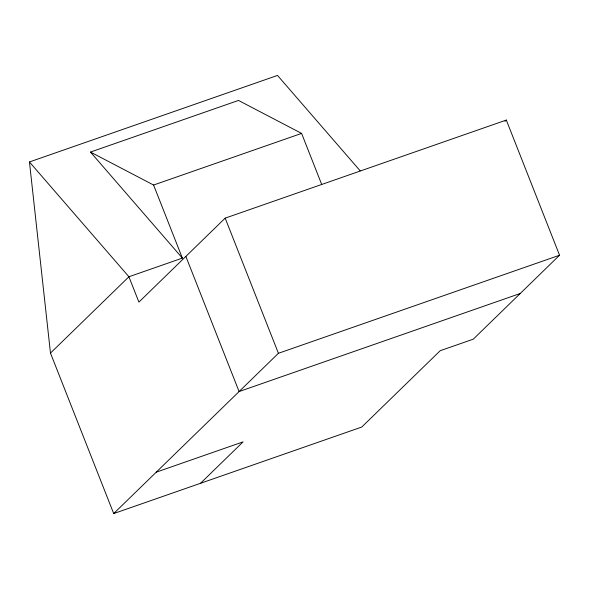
<?xml version="1.0" encoding="UTF-8"?>
<svg xmlns="http://www.w3.org/2000/svg" width="589" height="589" viewBox="0 0 589 589"><rect width="100%" height="100%" fill="white"/><g stroke="black" fill="none" stroke-linecap="round" stroke-linejoin="round"><path stroke-width="0.88" d="M360.181 170.839L277.507 75.429L29.45 161.96L128.917 276.756L138.901 302.098L225.175 218.144L506.312 120.068L559.55 255.228L473.269 339.176L440.197 350.713L361.764 427.04L113.699 513.571L50.477 353.076L128.917 276.756L182.369 258.107L153.589 185.034L90.485 152.065L238.493 100.432L301.597 133.408L321.682 184.386M505.001 121.349L506.312 120.068M113.699 513.571L278.42 353.297L559.55 255.228M200.525 483.282L243.088 441.868L156.269 472.157M153.589 185.034L301.597 133.408M520.227 293.491L239.097 391.56L185.859 256.406M90.485 152.065L182.369 258.107M225.175 218.144L278.42 353.297M29.45 161.96L50.477 353.076"/></g></svg>
